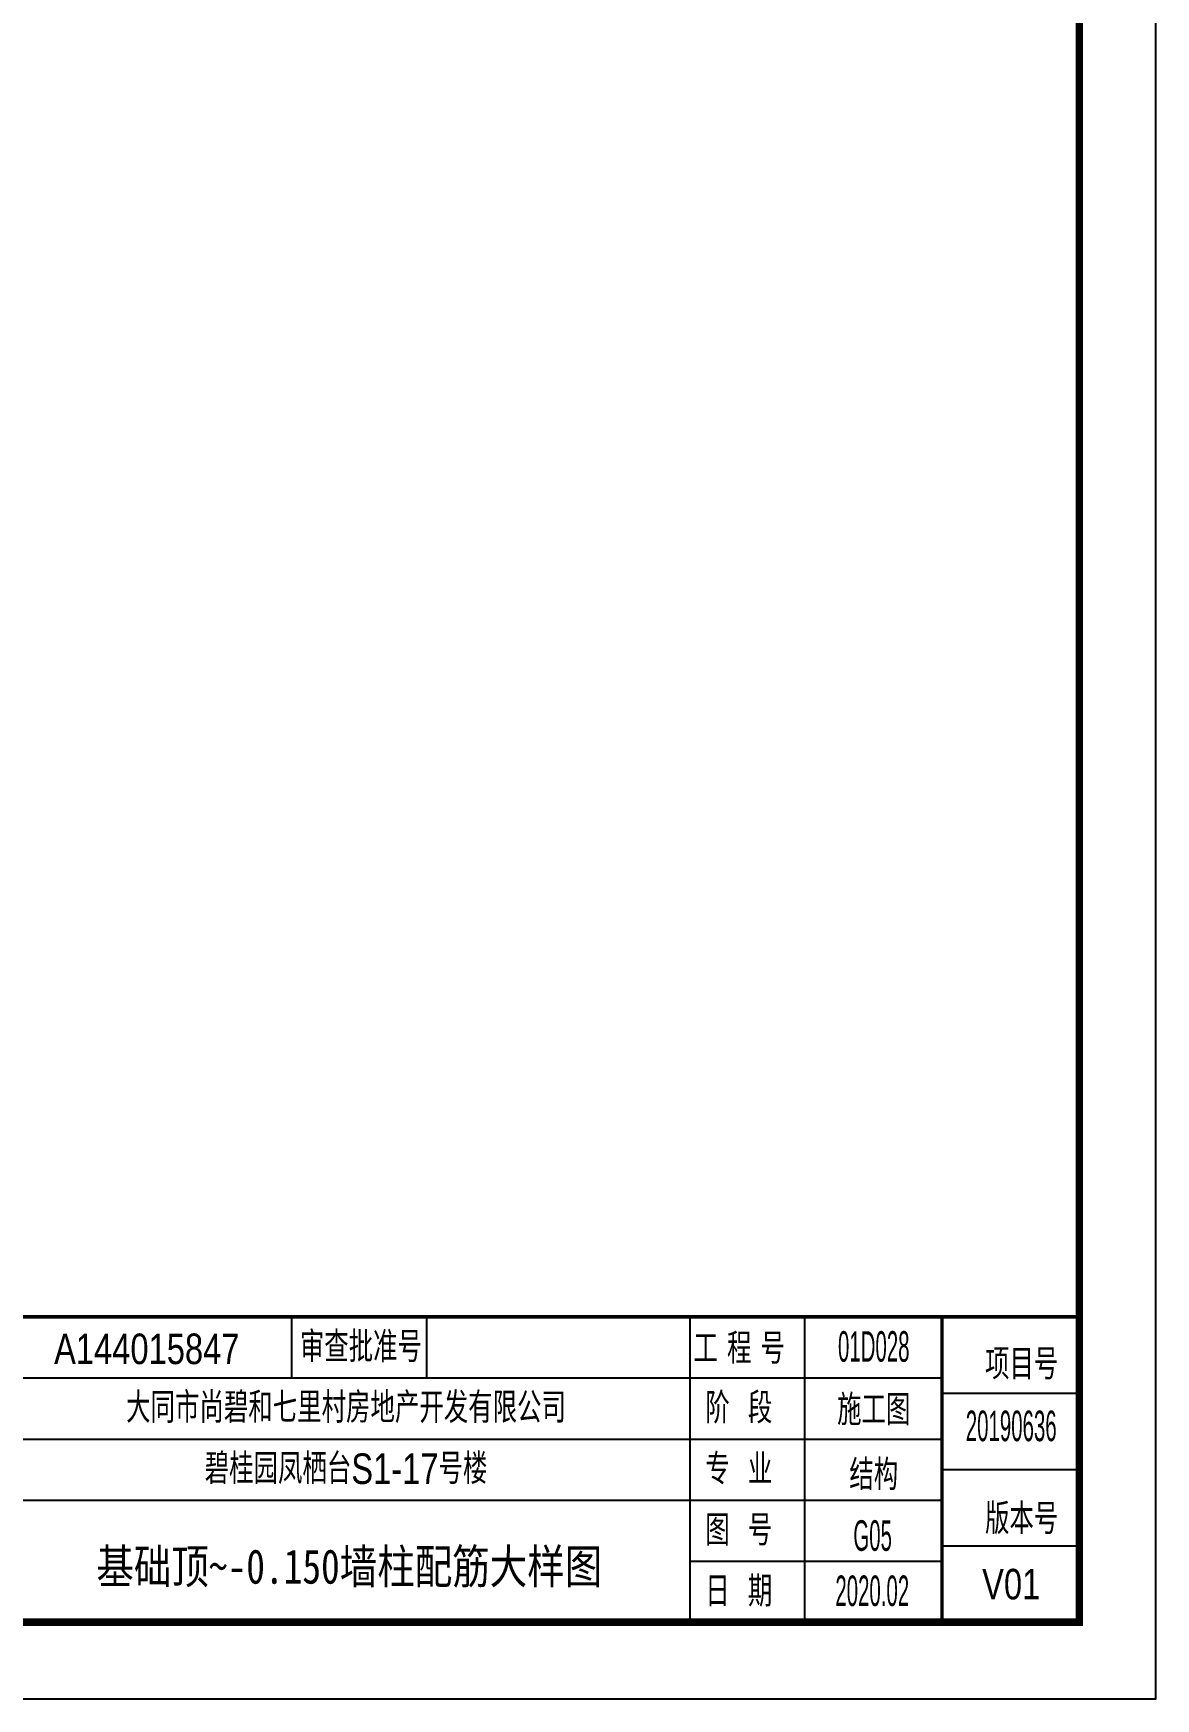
# Model space of a CAD drawing. Extents: x -129922 to 1190196, y -520662 to 139923.
# Drawn here: x 461097 to 475797, y -89697 to -67891 of the extents above; entities that cross this region are included whole.
import ezdxf
from ezdxf.enums import TextEntityAlignment as Align

# ---------------------------------------------------------------- set-up
doc = ezdxf.new("R2010")
doc.units = 0
doc.header["$LTSCALE"] = 1000
doc.header["$MEASUREMENT"] = 0
doc.layers.add('Y-云图图框', color=7, linetype='Continuous')
doc.styles.add('_YT_Name', font='', dxfattribs={"width": 0.8})
doc.styles.add('_YT_Sign_Text', font='ros.shx', dxfattribs={"width": 0.8, "bigfont": 'hztxt.shx'})
doc.styles.get("Standard").update_dxf_attribs({"font": 'gbenor.shx', "bigfont": 'gbcbig.shx'})
doc.styles.get('_YT_Name').set_extended_font_data('SimHei')

# ---------------------------------------------------------------- blocks, each defined once
blk = doc.blocks.new('ECMCTK_A1_横_单行图名--0')
for p, q in [((727.8, 50), (727.8, 42)), ((745.48, 50), (745.48, 42)), ((780, 50), (780, 10)), ((795, 50), (795, 10)), ((813, 50.01), (831, 50)), ((813, 50.01), (813, 10)), ((675, 42), (813, 42)), ((813, 40.01), (831, 40.01)), ((573, 34), (813, 34)), ((813, 30.01), (831, 30)), ((573, 26), (813, 26)), ((813, 20), (831, 20)), ((780, 18), (813, 18))]:
    blk.add_line(p, q)
at = {"color": 4}
blk.add_lwpolyline([(0, 0), (841, 0), (841, 594), (0, 594)], close=True, dxfattribs=at)
for points, const_width in [([(25, 10), (831, 10), (831, 584), (25, 584)], 1), ([(573, 10), (831, 10), (831, 50), (573, 50)], 0.45)]:
    blk.add_lwpolyline(points, close=True, dxfattribs=dict(const_width=const_width))
at = {"const_width": 0.45}
for points in [[(573, 10), (573, 50.01), (813, 50.01)], [(813, 50.01), (813, 10)]]:
    blk.add_lwpolyline(points, dxfattribs=at)
at = {"style": '_YT_Sign_Text', "width": 0.8}
for s, p in [('审查批准号', (728.91, 44.06)), ('工 程 号', (780.47, 43.85)), ('项目号', (818.65, 41.8)), ('阶  段', (782.01, 36.05)), ('专  业', (782.01, 28.05)), ('图  号', (782.01, 20.05)), ('版本号', (818.65, 21.55)), ('日  期', (782.01, 12.05))]:
    blk.add_text(s, height=4, dxfattribs=at).set_placement(p)
at = {"color": 80, "flags": 3}
for tag, height, p in [('YTHQINS', 3, (34.31, 585.5)), ('ECMCKEY', 3, (292.07, 288.23)), ('YTTQINS', 5.62, (848.03, 12.81)), ('YTFRAME', 3, (652.76, 5.84)), ('YTBARCODE_T1', 3, (749.78, 5.95))]:
    blk.add_attdef(tag, text='', height=height, dxfattribs=at).set_placement(p, align=Align.MIDDLE_CENTER)
for tag, height, style, width, p in [('证书编号', 4, '_YT_Sign_Text', 0.8, (708.87, 43.81)), ('审查批准号', 4, '_YT_Sign_Text', 0.8, (761.06, 43.81)), ('工程号', 4, '_YT_Sign_Text', 0.5, (804.08, 44.12)), ('设计单位', 6, '_YT_Name', 0.8, (623.75, 38.6)), ('建设单位', 4, '_YT_Sign_Text', 0.8, (734.96, 36.11)), ('阶段', 4, '_YT_Sign_Text', 0.8, (804.08, 35.81)), ('项目号', 4, '_YT_Sign_Text', 0.5, (822.08, 33.72)), ('项目名称', 4, '_YT_Sign_Text', 0.8, (734.96, 28.11)), ('专业', 4, '_YT_Sign_Text', 0.8, (804.08, 27.31)), ('图纸编号', 4, '_YT_Sign_Text', 0.5, (803.93, 19.36)), ('图纸名称', 4.5, '_YT_Name', 0.8, (735.39, 15.06)), ('出图比例', 4.2, '_YT_Sign_Text', 0.8, (681.82, 11.78)), ('日期', 4, '_YT_Sign_Text', 0.5, (803.88, 12.13)), ('版本号', 4, '_YT_Sign_Text', 0.8, (822.08, 13))]:
    blk.add_attdef(tag, text='', height=height, dxfattribs=dict(style=style, width=width)).set_placement(p, align=Align.CENTER)
at = {"style": '_YT_Sign_Text', "width": 0.8, "flags": 3}
for tag, p, height in [('{审定人}', (605.87, 26.45), 6.24), ('{校对人}', (658.35, 26.53), 6.24), ('[审定人]', (590.95, 27.81), 4.1), ('[校对人]', (642.23, 27.82), 4.1), ('[审核人]', (591.01, 19.76), 4.1), ('{审核人}', (606.98, 18.44), 6.24), ('[设计人]', (642.47, 20.21), 4.1), ('{设计人}', (658.48, 18.54), 6.24), ('{项目负责人}', (608.28, 10.72), 6.24), ('[项目负责人]', (590.78, 12.01), 4.1), ('[专业负责人]', (642.74, 11.77), 4.1), ('{专业负责人}', (658.58, 10.36), 6.24)]:
    blk.add_attdef(tag, p, '', height=height, dxfattribs=at)
at = {"color": 80, "flags": 3}
for tag, p in [('YTQRCODE', (551.04, 11.91)), ('YTBZSIT', (25, 10)), ('EXT_TK_LEFT', (25, 10))]:
    blk.add_attdef(tag, p, '', height=3, dxfattribs=at)

msp = doc.modelspace()

# ---------------------------------------------------------------- block references
at = {"layer": 'Y-云图图框'}
ref = msp.add_blockref('ECMCTK_A1_横_单行图名--0', (391696.7, -89696.9), dxfattribs=dict(at, xscale=100, yscale=100, zscale=100))
ref.add_attrib('图纸编号', 'G05', dxfattribs={"layer": '0', "height": 400, "style": '_YT_Sign_Text', "width": 0.5}).set_placement((472089.5, -87760.7), align=Align.CENTER)
ref.add_attrib('图纸名称', '基础顶~-0.150墙柱配筋大样图', dxfattribs={"layer": '0', "height": 450, "style": '_YT_Name', "width": 0.8}).set_placement((465235.6, -88190.6), align=Align.CENTER)
ref.add_attrib('版本号', 'V01', dxfattribs={"layer": '0', "height": 400, "style": '_YT_Sign_Text', "width": 0.8}).set_placement((473904.4, -88396.8), align=Align.CENTER)
ref.add_attrib('项目名称', '碧桂园凤栖台S1-17号楼', dxfattribs={"layer": '0', "height": 400, "style": '_YT_Sign_Text', "width": 0.8}).set_placement((465192.7, -86885.6), align=Align.CENTER)
ref.add_attrib('工程号', '01D028', dxfattribs={"layer": '0', "height": 400, "style": '_YT_Sign_Text', "width": 0.5}).set_placement((472104.3, -85284.7), align=Align.CENTER)
ref.add_attrib('阶段', '施工图', dxfattribs={"layer": '0', "height": 400, "style": '_YT_Sign_Text', "width": 0.8}).set_placement((472104.3, -86115.5), align=Align.CENTER)
ref.add_attrib('专业', '结构', dxfattribs={"layer": '0', "height": 400, "style": '_YT_Sign_Text', "width": 0.8}).set_placement((472104.3, -86966), align=Align.CENTER)
ref.add_attrib('日期', '2020.02', dxfattribs={"layer": '0', "height": 400, "style": '_YT_Sign_Text', "width": 0.5}).set_placement((472084.6, -88484.1), align=Align.CENTER)
ref.add_attrib('项目号', '20190636', dxfattribs={"layer": '0', "height": 400, "style": '_YT_Sign_Text', "width": 0.5}).set_placement((473904.4, -86324.9), align=Align.CENTER)
ref.add_attrib('建设单位', '大同市尚碧和七里村房地产开发有限公司', dxfattribs={"layer": '0', "height": 400, "style": '_YT_Sign_Text', "width": 0.8}).set_placement((465192.7, -86085.6), align=Align.CENTER)
ref.add_attrib('证书编号', 'A144015847', dxfattribs={"layer": '0', "height": 400, "style": '_YT_Sign_Text', "width": 0.8}).set_placement((462583.3, -85315.8), align=Align.CENTER)

doc.saveas('drawing.dxf')
